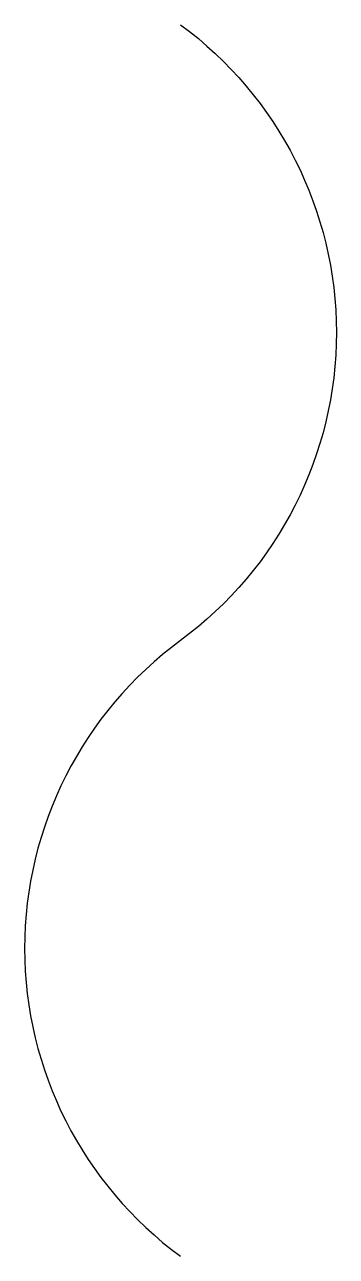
# Model space of a CAD drawing. Extents: x -0.015 to 0.015, y -0.059 to 0.059.
import ezdxf

# ---------------------------------------------------------------- set-up
doc = ezdxf.new("R2010")
doc.units = 0
doc.header["$LTSCALE"] = 0.5
doc.header["$MEASUREMENT"] = 0
doc.layers.get('0').update_dxf_attribs({"linetype": 'CONTINUOUS'})

msp = doc.modelspace()

# ---------------------------------------------------------------- linework, layer by layer
at = {"color": 0}
msp.add_lwpolyline([(0, 0.05859, -0.50638), (0, 0, 0.50638), (0, -0.05859, 0.50638)], format="xyb", dxfattribs=at)

doc.saveas('drawing.dxf')
